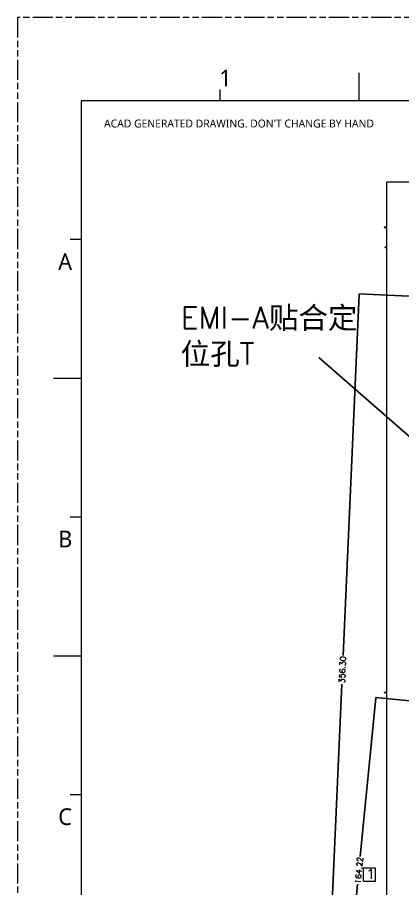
# Model space of a CAD drawing. Extents: x 2864 to 3941, y 2420 to 3182.
# Drawn here: x 2864.4 to 3046.4, y 2769.9 to 3181.8 of the extents above; entities that cross this region are included whole.
import ezdxf

# ---------------------------------------------------------------- set-up
doc = ezdxf.new("R2010")
doc.units = 0
doc.linetypes.add('PHANTOM', pattern=[29.5, 9.5, -1.5, 3, -1.5, 3, -1.5, 9.5])
doc.layers.get('0').update_dxf_attribs({"lineweight": 0})
doc.layers.get('Defpoints').update_dxf_attribs({"lineweight": 0})
doc.layers.add('DIM', color=100, linetype='Continuous', lineweight=15)
doc.layers.add('備註', color=1, linetype='Continuous', lineweight=0)
for name, color, linetype in [('emia-t-dxf', 4, 'Continuous'), ('OUTLINE', 1, 'Continuous'), ('尺寸线', 3, 'Continuous'), ('鵬鼎', 5, 'Continuous')]:
    doc.layers.add(name, color=color, linetype=linetype)
doc.styles.get("Standard").update_dxf_attribs({"font": 'simplex.shx', "height": 2.7})
doc.dimstyles.get("Standard").update_dxf_attribs({"dimtxt": 6, "dimasz": 0.18, "dimexe": 0.18, "dimexo": 0.0625, "dimgap": 0.09, "dimtad": 0, "dimzin": 0, "dimdsep": 46, "dimtxsty": 'Standard', "dimcen": 0.09, "dimadec": 0, "dimazin": 0, "dimtfac": 1, "dimtdec": 4, "dimtofl": 0, "dimtmove": 0, "dimatfit": 3, "dimfxl": 0, "dimtolj": 1, "dimtzin": 0, "dimarcsym": 0})

# ---------------------------------------------------------------- blocks, each defined once
blk = doc.blocks.new('*D2')
at = {"layer": 'Defpoints', "color": 0, "linetype": 'Continuous'}
for p in [(3026.01, 3051.02), (3072.14, 3048.96), (3056.2, 2693.01)]:
    blk.add_point(p, dxfattribs=at)
at = {"layer": '尺寸线', "color": 0, "linetype": 'Continuous', "lineweight": -2}
for p, q in [((3026, 3050.84), (3018.36, 2880.12)), ((3072.08, 3048.96), (3025.83, 3051.03)), ((3010.08, 2695.26), (3017.75, 2866.58)), ((3056.14, 2693.01), (3009.9, 2695.08))]:
    blk.add_line(p, q, dxfattribs=at)
at = {"layer": '尺寸线', "color": 0, "linetype": 'Continuous'}
for points in [[(3026.03, 3050.84), (3025.97, 3050.84), (3026.01, 3051.02)], [(3010.05, 2695.26), (3010.11, 2695.25), (3010.08, 2695.08)]]:
    blk.add_solid(points, dxfattribs=at)
at = {"layer": '尺寸线', "color": 0, "linetype": 'Continuous', "insert": (3018.06, 2873.35), "char_height": 2.7, "attachment_point": 5, "rotation": 87.4364}
blk.add_mtext('\\A1;356.30', dxfattribs=at)
blk = doc.blocks.new('*D4')
at = {"layer": 'Defpoints', "color": 0, "linetype": 'Continuous'}
for p in [(3033.82, 2860.19), (3072.14, 2856.46), (3056.2, 2693.01)]:
    blk.add_point(p, dxfattribs=at)
at = {"layer": '尺寸线', "color": 0, "linetype": 'Continuous', "lineweight": -2}
for p, q in [((3033.8, 2860.01), (3026.48, 2784.96)), ((3072.08, 2856.46), (3033.64, 2860.21)), ((3017.9, 2696.93), (3025.22, 2771.98)), ((3056.14, 2693.02), (3017.7, 2696.76))]:
    blk.add_line(p, q, dxfattribs=at)
at = {"layer": '尺寸线', "color": 0, "linetype": 'Continuous'}
for points in [[(3033.83, 2860.01), (3033.77, 2860.02), (3033.82, 2860.19)], [(3017.87, 2696.93), (3017.93, 2696.92), (3017.88, 2696.75)]]:
    blk.add_solid(points, dxfattribs=at)
at = {"layer": '尺寸线', "color": 0, "linetype": 'Continuous', "insert": (3025.85, 2778.47), "char_height": 2.7, "attachment_point": 5, "rotation": 84.431}
blk.add_mtext('\\A1;164.22', dxfattribs=at)

msp = doc.modelspace()

# ---------------------------------------------------------------- linework, layer by layer
at = {"lineweight": 0}
for p, q in [((3025.906, 3142.389), (3025.906, 3155.517)), ((2960.269, 3142.389), (2960.269, 3147.64)), ((3908.067, 3142.389), (2894.632, 3142.389)), ((2894.632, 3142.389), (2894.632, 2441.386)), ((2894.632, 3076.752), (2889.381, 3076.752)), ((2894.632, 3011.115), (2881.504, 3011.115)), ((2894.632, 2945.478), (2889.381, 2945.478)), ((2894.632, 2879.841), (2881.504, 2879.841)), ((2894.632, 2814.204), (2889.381, 2814.204))]:
    msp.add_line(p, q, dxfattribs=at)
at = {"linetype": 'Continuous'}
msp.add_lwpolyline([(3038.011, 2642.369, -1), (3038.011, 2642.769), (3039.011, 2642.769), (3039.011, 2659.569), (3039.011, 2862.369), (3038.011, 2862.369, -1), (3038.011, 2862.769), (3039.011, 2862.769), (3039.011, 3065.569), (3039.011, 3082.369), (3038.011, 3082.369, -1), (3038.011, 3082.769), (3039.011, 3082.769), (3039.011, 3104.069), (3052.011, 3104.069), (3306.011, 3104.069), (3319.011, 3104.069), (3319.011, 3082.769), (3320.011, 3082.769, -1), (3320.011, 3082.369), (3319.011, 3082.369), (3319.011, 3065.569)], format="xyb", dxfattribs=at)
msp.add_lwpolyline([(3038.261, 3073.069, -0.414222), (3038.511, 3073.319, -0.414222), (3038.761, 3073.069, -0.414222), (3038.511, 3072.819, -0.414222)], format="xyb", close=True, dxfattribs=at)
at = {"layer": 'emia-t-dxf', "linetype": 'Continuous'}
msp.add_line((3006.828, 3020.933), (3078.002, 2958.787), dxfattribs=at)
at = {"layer": '備註', "color": 2, "linetype": 'PHANTOM', "lineweight": 0}
for p, q in [((3941.156, 3181.787), (2864.435, 3181.787)), ((2864.435, 3181.787), (2864.435, 2420.382))]:
    msp.add_line(p, q, dxfattribs=at)
at = {"layer": '備註', "linetype": 'Continuous'}
msp.add_lwpolyline([(3027.929, 2779.67), (3033.423, 2779.67), (3033.423, 2773.205), (3027.929, 2773.205)], close=True, dxfattribs=at)

# ---------------------------------------------------------------- texts
at = {"layer": 'DIM', "insert": (2959.839, 3157.077), "char_height": 7.87644, "width": 4.79541, "attachment_point": 1}
msp.add_mtext('{\\fMicrosoft JhengHei|b0|i0|c136|p0;\\C0;1}', dxfattribs=at)
at = {"layer": 'emia-t-dxf', "linetype": 'Continuous', "insert": (2941.575, 3044.91), "char_height": 10.23522, "width": 88.74762, "attachment_point": 1}
msp.add_mtext('EMI-A贴合定位孔T', dxfattribs=at)
at = {"layer": 'OUTLINE', "linetype": 'Continuous', "lineweight": 0, "insert": (2905.38, 3133.499), "char_height": 3.75, "width": 146.84364, "attachment_point": 1}
msp.add_mtext("{\\fMicrosoft JhengHei|b0|i0|c136|p0;\\C3;ACAD GENERATED DRAWING. DON'T CHANGE BY HAND}", dxfattribs=at)
at = {"layer": '備註', "linetype": 'Continuous', "insert": (3029.363, 2779.115), "char_height": 4.68, "width": 8.0449, "attachment_point": 1}
msp.add_mtext('1', dxfattribs=at)
at = {"layer": '鵬鼎', "char_height": 7.87644, "width": 14.85688, "attachment_point": 1}
for s, insert in [('{\\fMicrosoft JhengHei|b0|i0|c136|p0;\\C0;A}', (2883.7, 3070.254)), ('{\\fMicrosoft JhengHei|b0|i0|c136|p0;\\C0;B}', (2883.7, 2939.108)), ('{\\fMicrosoft JhengHei|b0|i0|c136|p0;\\C0;C}', (2883.7, 2807.795))]:
    msp.add_mtext(s, dxfattribs=dict(at, insert=insert))

# ---------------------------------------------------------------- dimensions: what is measured, and where the dimension line sits
at = {"layer": '尺寸线', "linetype": 'Continuous'}
dim = msp.add_linear_dim(base=(3026.013, 3051.021), p1=(3056.202, 2693.01), p2=(3072.138, 3048.956), angle=87.4364, dimstyle='Standard', dxfattribs=at)
dim.commit()
dim.dimension.update_dxf_attribs({"geometry": '*D2', "text_midpoint": (3018.058, 2873.347), "dimtype": 161})
dim = msp.add_aligned_dim(p1=(3056.202, 2693.01), p2=(3072.138, 2856.456), distance=38.499, dimstyle='Standard', dxfattribs=at)
dim.commit()
dim.dimension.update_dxf_attribs({"geometry": '*D4', "text_midpoint": (3025.852, 2778.469)})

doc.saveas('drawing.dxf')
